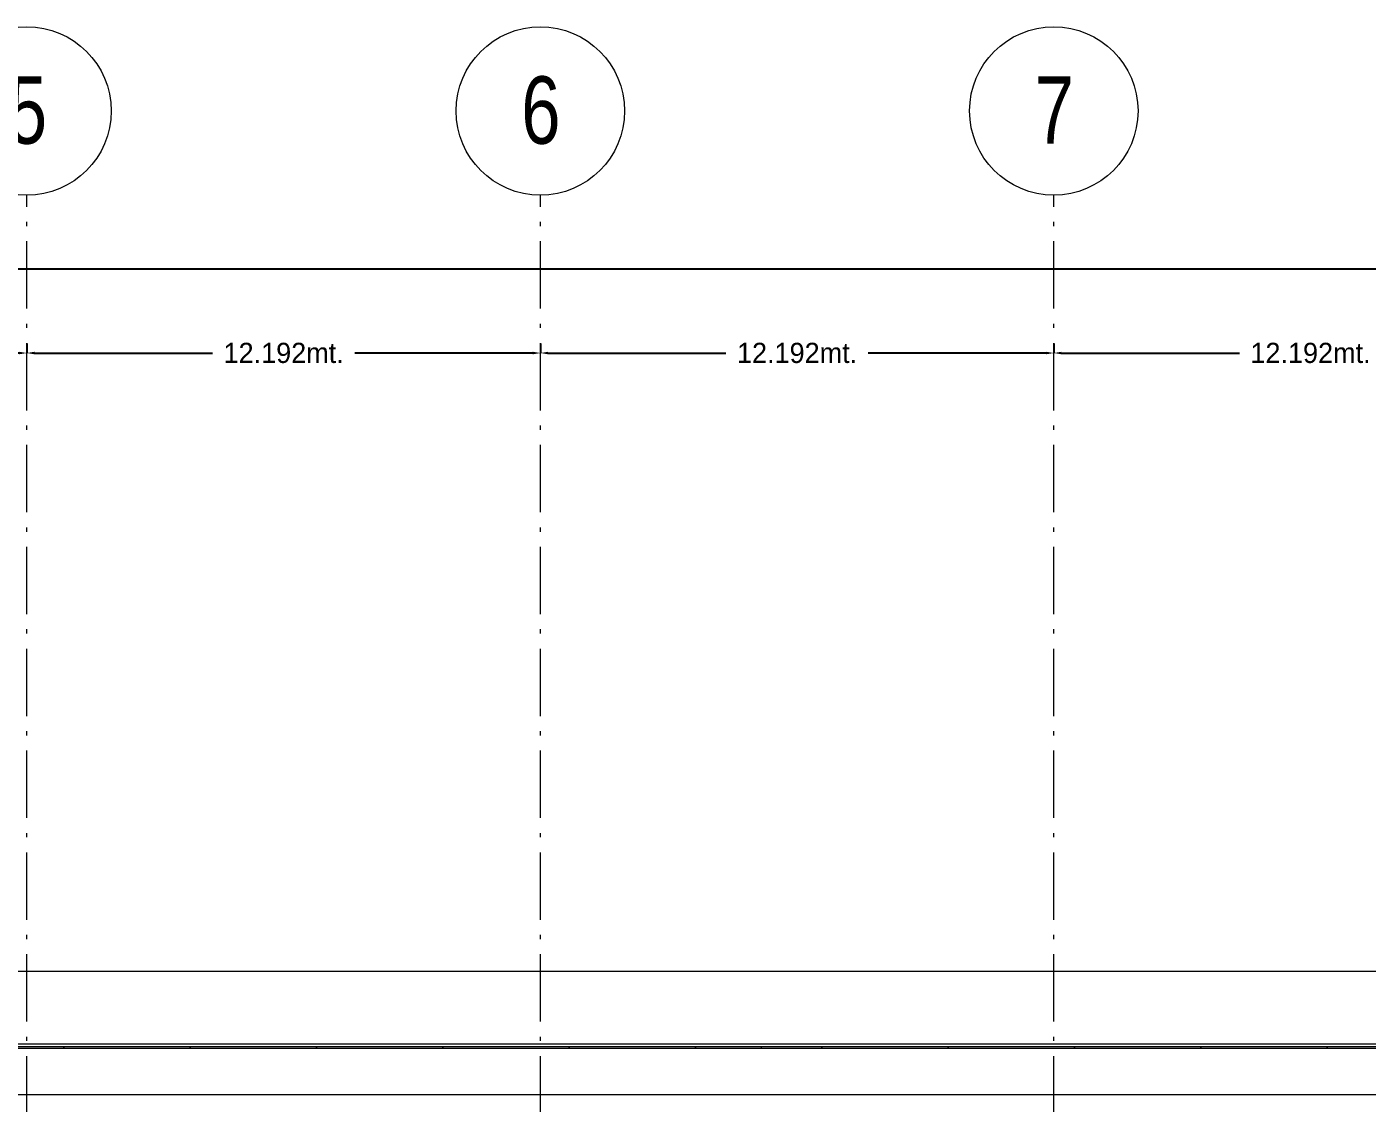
# Model space of a CAD drawing. Header units: metres. Extents: x -55 to 260, y -121 to 64.
# Drawn here: x 36.57 to 68.4, y 38.74 to 64.32 of the extents above; entities that cross this region are included whole.
import ezdxf

# ---------------------------------------------------------------- set-up
doc = ezdxf.new("R2010")
doc.units = ezdxf.units.M
doc.linetypes.add('01_Grid', pattern=[2.32, 1.6, -0.36, 0, -0.36])
for name, color, linetype, lineweight in [('0-1', 7, 'Continuous', 5), ('03EJES-1', 1, '01_Grid', 5), ('04NOEJE', 2, 'Continuous', 18), ('04NOEJE-1', 2, 'Continuous', 5), ('31COTAS', 1, 'Continuous', 5), ('55BARANDAL-1', 253, 'Continuous', 5), ('70LINEA-1', 254, 'Continuous', 5)]:
    doc.layers.add(name, color=color, linetype=linetype, lineweight=lineweight)
doc.styles.add('Arial', font='arial.ttf', dxfattribs={"width": 0.75, "height": 1.6})
doc.dimstyles.get("Standard").update_dxf_attribs({"dimtxt": 0.48, "dimasz": 0.18, "dimexe": 0, "dimexo": 0, "dimgap": 0.09, "dimtad": 0, "dimtih": 1, "dimtoh": 1, "dimdec": 3, "dimzin": 0, "dimdsep": 46, "dimtxsty": 'Standard', "dimcen": 0.09, "dimadec": 0, "dimazin": 0, "dimtfac": 1, "dimtdec": 4, "dimtofl": 0, "dimtmove": 0, "dimatfit": 3, "dimfxl": 1, "dimtolj": 1, "dimtzin": 0, "dimarcsym": 0})

# ---------------------------------------------------------------- blocks, each defined once
blk = doc.blocks.new('Railing - Railing-7533586-A1 _ A700')
at = {"layer": '55BARANDAL-1'}
for p, q in [((34.453, 40.09), (37.453, 40.09)), ((37.453, 40.04), (34.453, 40.04)), ((37.453, 40.09), (37.453, 40.04)), ((37.453, 40.04), (37.453, 40.09)), ((37.453, 40.09), (40.453, 40.09)), ((40.453, 40.04), (37.453, 40.04)), ((40.453, 40.09), (40.453, 40.04)), ((40.453, 40.04), (40.453, 40.09)), ((40.453, 40.09), (43.453, 40.09)), ((43.453, 40.04), (40.453, 40.04)), ((43.453, 40.09), (43.453, 40.04)), ((43.453, 40.04), (43.453, 40.09)), ((43.453, 40.09), (46.453, 40.09)), ((46.453, 40.04), (43.453, 40.04)), ((46.453, 40.09), (46.453, 40.04)), ((46.453, 40.04), (46.453, 40.09)), ((46.453, 40.09), (49.453, 40.09)), ((49.453, 40.04), (46.453, 40.04)), ((49.453, 40.09), (49.453, 40.04)), ((49.453, 40.04), (49.453, 40.09)), ((49.453, 40.09), (52.453, 40.09)), ((52.453, 40.04), (49.453, 40.04)), ((52.453, 40.09), (52.453, 40.04)), ((52.453, 40.04), (52.453, 40.09)), ((52.453, 40.09), (54.021, 40.09)), ((54.021, 40.04), (52.453, 40.04)), ((54.021, 40.04), (54.021, 40.09)), ((54.021, 40.09), (55.45, 40.09)), ((55.45, 40.04), (54.021, 40.04)), ((55.45, 40.09), (55.45, 40.04)), ((55.45, 40.04), (55.45, 40.09)), ((55.45, 40.09), (58.45, 40.09)), ((58.45, 40.04), (55.45, 40.04)), ((58.45, 40.09), (58.45, 40.04)), ((58.45, 40.04), (58.45, 40.09)), ((58.45, 40.09), (61.45, 40.09)), ((61.45, 40.04), (58.45, 40.04)), ((61.45, 40.09), (61.45, 40.04)), ((61.45, 40.04), (61.45, 40.09)), ((61.45, 40.09), (64.45, 40.09)), ((64.45, 40.04), (61.45, 40.04)), ((64.45, 40.09), (64.45, 40.04)), ((64.45, 40.04), (64.45, 40.09)), ((64.45, 40.09), (67.45, 40.09)), ((67.45, 40.04), (64.45, 40.04)), ((67.45, 40.09), (67.45, 40.04)), ((67.45, 40.04), (67.45, 40.09)), ((67.45, 40.09), (70.45, 40.09)), ((70.45, 40.04), (67.45, 40.04))]:
    blk.add_line(p, q, dxfattribs=at)
blk = doc.blocks.new('22011_AR_rvt-1-A1 _ A700')
at = {"layer": '70LINEA-1'}
for p, q in [((54.021, 38.94), (34.351, 38.94)), ((75.631, 38.94), (54.021, 38.94))]:
    blk.add_line(p, q, dxfattribs=at)
at = {"layer": '55BARANDAL-1'}
blk.add_blockref('Railing - Railing-7533586-A1 _ A700', (0, 0), dxfattribs=at)
blk = doc.blocks.new('22011_AR_rvt-2-A1 _ A700')
at = {"layer": '70LINEA-1'}
for p, q in [((34.351, 41.876), (54.021, 41.876)), ((54.021, 41.876), (75.631, 41.876)), ((54.021, 40.141), (34.351, 40.141)), ((75.631, 40.141), (54.021, 40.141)), ((54.021, 38.94), (34.351, 38.94)), ((75.631, 38.94), (54.021, 38.94))]:
    blk.add_line(p, q, dxfattribs=at)
at = {"layer": '55BARANDAL-1'}
blk.add_blockref('Railing - Railing-7533586-A1 _ A700', (0, 0), dxfattribs=at)
blk = doc.blocks.new('Grid - Standard-4449989-A1 _ A700')
at = {"layer": '04NOEJE'}
blk.add_circle((0, 0), 0.005, dxfattribs=at)
blk = doc.blocks.new('DIMBLOCK4-A1 _ A700')
at = {"layer": '31COTAS', "color": 0, "lineweight": -2}
for p, q in [((24.384, 56.791), (24.384, 56.565)), ((36.576, 56.791), (36.576, 56.565)), ((24.564, 56.565), (28.79, 56.565)), ((36.396, 56.565), (32.17, 56.565))]:
    blk.add_line(p, q, dxfattribs=at)
at = {"layer": '31COTAS', "color": 0}
for points in [[(24.564, 56.595), (24.564, 56.535), (24.384, 56.565)], [(36.396, 56.535), (36.396, 56.595), (36.576, 56.565)]]:
    blk.add_solid(points, dxfattribs=at)
at = {"layer": 'Defpoints', "color": 0}
for p in [(24.384, 56.791), (36.576, 56.791), (36.576, 56.565)]:
    blk.add_point(p, dxfattribs=at)
at = {"layer": '31COTAS', "color": 0, "insert": (30.48, 56.565), "char_height": 0.48, "attachment_point": 5}
blk.add_mtext('\\A1;12.192mt.', dxfattribs=at)
blk = doc.blocks.new('DIMBLOCK5-A1 _ A700')
at = {"layer": '31COTAS', "color": 0, "lineweight": -2}
for p, q in [((36.576, 56.791), (36.576, 56.565)), ((48.768, 56.791), (48.768, 56.565)), ((36.756, 56.565), (40.982, 56.565)), ((48.588, 56.565), (44.362, 56.565))]:
    blk.add_line(p, q, dxfattribs=at)
at = {"layer": '31COTAS', "color": 0}
for points in [[(36.756, 56.595), (36.756, 56.535), (36.576, 56.565)], [(48.588, 56.535), (48.588, 56.595), (48.768, 56.565)]]:
    blk.add_solid(points, dxfattribs=at)
at = {"layer": 'Defpoints', "color": 0}
for p in [(36.576, 56.791), (48.768, 56.791), (48.768, 56.565)]:
    blk.add_point(p, dxfattribs=at)
at = {"layer": '31COTAS', "color": 0, "insert": (42.672, 56.565), "char_height": 0.48, "attachment_point": 5}
blk.add_mtext('\\A1;12.192mt.', dxfattribs=at)
blk = doc.blocks.new('DIMBLOCK6-A1 _ A700')
at = {"layer": '31COTAS', "color": 0, "lineweight": -2}
for p, q in [((48.768, 56.791), (48.768, 56.565)), ((60.96, 56.791), (60.96, 56.565)), ((48.948, 56.565), (53.174, 56.565)), ((60.78, 56.565), (56.554, 56.565))]:
    blk.add_line(p, q, dxfattribs=at)
at = {"layer": '31COTAS', "color": 0}
for points in [[(48.948, 56.595), (48.948, 56.535), (48.768, 56.565)], [(60.78, 56.535), (60.78, 56.595), (60.96, 56.565)]]:
    blk.add_solid(points, dxfattribs=at)
at = {"layer": 'Defpoints', "color": 0}
for p in [(48.768, 56.791), (60.96, 56.791), (60.96, 56.565)]:
    blk.add_point(p, dxfattribs=at)
at = {"layer": '31COTAS', "color": 0, "insert": (54.864, 56.565), "char_height": 0.48, "attachment_point": 5}
blk.add_mtext('\\A1;12.192mt.', dxfattribs=at)
blk = doc.blocks.new('DIMBLOCK7-A1 _ A700')
at = {"layer": '31COTAS', "color": 0, "lineweight": -2}
for p, q in [((60.96, 56.791), (60.96, 56.565)), ((61.14, 56.565), (65.366, 56.565)), ((72.972, 56.565), (68.746, 56.565)), ((73.152, 47.342), (73.152, 56.565))]:
    blk.add_line(p, q, dxfattribs=at)
at = {"layer": '31COTAS', "color": 0}
for points in [[(61.14, 56.595), (61.14, 56.535), (60.96, 56.565)], [(72.972, 56.535), (72.972, 56.595), (73.152, 56.565)]]:
    blk.add_solid(points, dxfattribs=at)
at = {"layer": 'Defpoints', "color": 0}
for p in [(60.96, 56.791), (73.152, 56.565), (73.152, 47.342)]:
    blk.add_point(p, dxfattribs=at)
at = {"layer": '31COTAS', "color": 0, "insert": (67.056, 56.565), "char_height": 0.48, "attachment_point": 5}
blk.add_mtext('\\A1;12.192mt.', dxfattribs=at)
blk = doc.blocks.new('DIMBLOCK19-A1 _ A700')
at = {"layer": '31COTAS', "color": 0, "lineweight": -2}
for p, q in [((-12.192, 58.791), (-12.192, 58.565)), ((-12.012, 58.565), (89.39, 58.565)), ((194.892, 58.565), (93.49, 58.565)), ((195.072, 58.791), (195.072, 58.565))]:
    blk.add_line(p, q, dxfattribs=at)
at = {"layer": '31COTAS', "color": 0}
for points in [[(-12.012, 58.595), (-12.012, 58.535), (-12.192, 58.565)], [(194.892, 58.535), (194.892, 58.595), (195.072, 58.565)]]:
    blk.add_solid(points, dxfattribs=at)
at = {"layer": 'Defpoints', "color": 0}
for p in [(-12.192, 58.791), (195.072, 58.791), (195.072, 58.565)]:
    blk.add_point(p, dxfattribs=at)
at = {"layer": '31COTAS', "color": 0, "insert": (91.44, 58.565), "char_height": 0.48, "attachment_point": 5}
blk.add_mtext('\\A1;207.264mt.', dxfattribs=at)

msp = doc.modelspace()

# ---------------------------------------------------------------- linework, layer by layer
at = {"layer": '03EJES-1'}
for p, q in [((36.576, -60.96), (36.576, 60.3168)), ((48.768, -60.96), (48.768, 60.3168)), ((60.96, -60.96), (60.96, 60.3168))]:
    msp.add_line(p, q, dxfattribs=at)

# ---------------------------------------------------------------- block references
at = {"layer": '0-1'}
for name in ['22011_AR_rvt-2-A1 _ A700', '22011_AR_rvt-1-A1 _ A700']:
    msp.add_blockref(name, (0, 0), dxfattribs=at)
at = {"layer": '04NOEJE', "xscale": 399.9999999999997, "yscale": 399.9999999999997, "zscale": 399.9999999999997}
for p in [(36.576, 62.3168), (48.768, 62.3168), (60.96, 62.3168)]:
    msp.add_blockref('Grid - Standard-4449989-A1 _ A700', p, dxfattribs=at)

# ---------------------------------------------------------------- texts
at = {"layer": '04NOEJE-1', "char_height": 1.6, "width": 1.130379, "attachment_point": 1, "style": 'Arial'}
for s, insert in [('5', (36.1219, 63.1389)), ('6', (48.3139, 63.1389)), ('7', (60.5059, 63.1389))]:
    msp.add_mtext(s, dxfattribs=dict(at, insert=insert))

# ---------------------------------------------------------------- dimensions: what is measured, and where the dimension line sits
at = {"layer": '31COTAS'}
for base, p1, p2, picture, middle in [((195.072, 58.5652), (-12.192, 58.7914), (195.072, 58.7914), 'DIMBLOCK19-A1 _ A700', (91.44, 58.5652)), ((36.576, 56.5652), (24.384, 56.7914), (36.576, 56.7914), 'DIMBLOCK4-A1 _ A700', (30.48, 56.5652)), ((48.768, 56.5652), (36.576, 56.7914), (48.768, 56.7914), 'DIMBLOCK5-A1 _ A700', (42.672, 56.5652)), ((60.96, 56.5652), (48.768, 56.7914), (60.96, 56.7914), 'DIMBLOCK6-A1 _ A700', (54.864, 56.5652))]:
    dim = msp.add_linear_dim(base=base, p1=p1, p2=p2, dimstyle='Standard', override={"dimpost": 'mt.'}, dxfattribs=at)
    dim.commit()
    dim.dimension.update_dxf_attribs({"geometry": picture, "text_midpoint": middle})
dim = msp.add_linear_dim(base=(73.152, 56.5652), p1=(60.96, 56.7914), p2=(73.152, 47.342), angle=0, dimstyle='Standard', override={"dimpost": 'mt.'}, dxfattribs=at)
dim.commit()
dim.dimension.update_dxf_attribs({"geometry": 'DIMBLOCK7-A1 _ A700', "text_midpoint": (67.056, 56.5652)})

doc.saveas('drawing.dxf')
